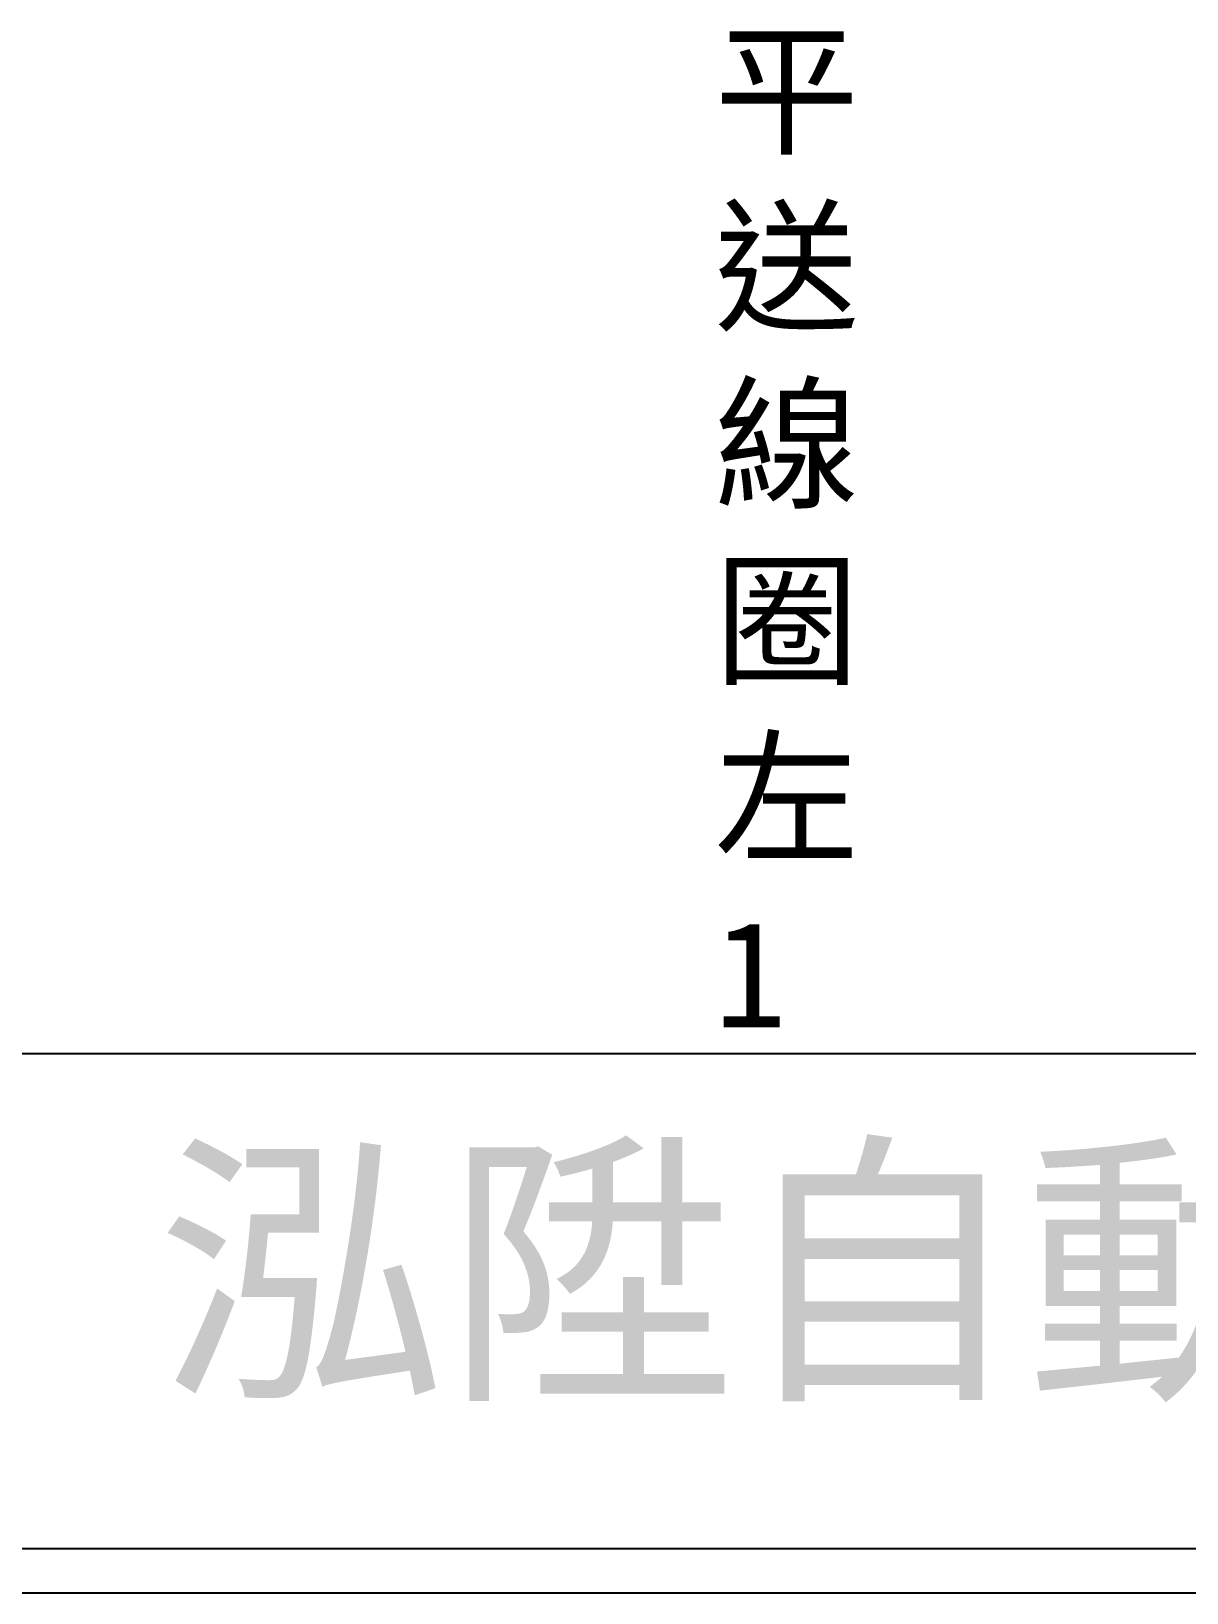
# Model space of a CAD drawing. Extents: x 10 to 297, y 3 to 207.
# Drawn here: x 45.06 to 77.73, y 3 to 47.15 of the extents above; entities that cross this region are included whole.
import ezdxf

# ---------------------------------------------------------------- set-up
doc = ezdxf.new("R2010")
doc.units = 0
doc.layers.add('圖框層', color=7, linetype='CONTINUOUS')
doc.layers.add('標尺寸層', color=3, linetype='CONTINUOUS')
doc.styles.add('CNS', font='romanc.shx', dxfattribs={"bigfont": 'chineset.shx'})
doc.styles.add('STSL', font='kaiu.ttf')

msp = doc.modelspace()

# ---------------------------------------------------------------- linework, layer by layer
at = {"layer": '圖框層', "color": 7}
for p, q in [((11.25, 18.25), (295.75, 18.25)), ((11.25, 4.25), (295.75, 4.25)), ((10, 3), (297, 3))]:
    msp.add_line(p, q, dxfattribs=at)

# ---------------------------------------------------------------- texts
at = {"layer": '圖框層', "color": 4, "style": 'STSL'}
msp.add_text('泓陞自動化科技有限公司', height=6, dxfattribs=at).set_placement((48.604, 9.076))
at = {"layer": '標尺寸層', "color": 7, "insert": (64.377, 46.99), "char_height": 3, "width": 5.42431, "attachment_point": 1, "style": 'CNS'}
msp.add_mtext('{\\fDFKai-SB|b0|i0|c136|p65;平送線圈\\P左\\P1}', dxfattribs=at)

doc.saveas('drawing.dxf')
